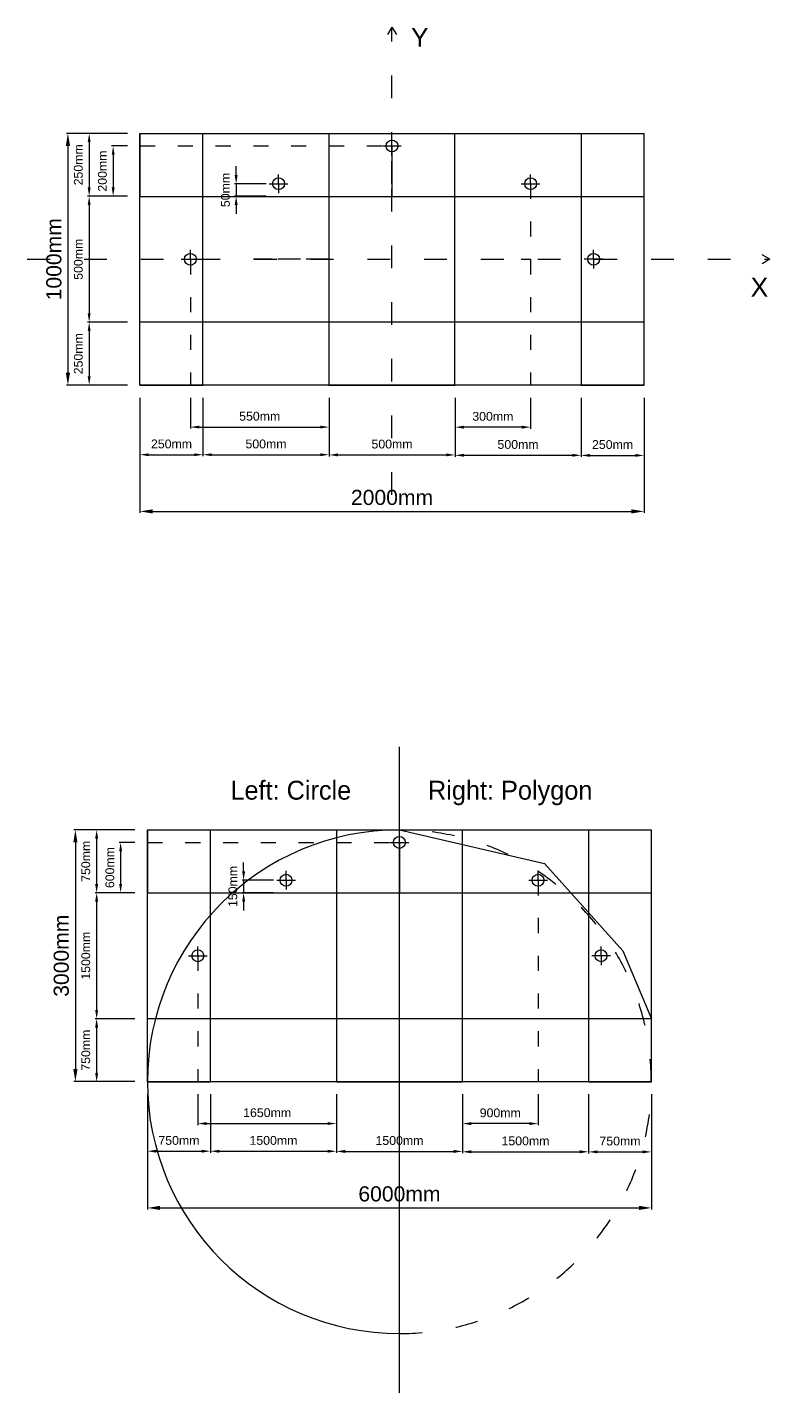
# Model space of a CAD drawing. Header units: millimetres. Extents: x -303 to 2557, y -529 to 648.
# Drawn here: x 1968 to 2557, y -436 to 648 of the extents above; entities that cross this region are included whole.
import ezdxf

# ---------------------------------------------------------------- set-up
doc = ezdxf.new("R2010")
doc.units = ezdxf.units.MM
doc.linetypes.add('ACAD_ISO02W100', pattern=[15, 12, -3])
doc.linetypes.add('ACAD_ISO03W100', pattern=[30, 12, -18])
doc.styles.get("Standard").update_dxf_attribs({"font": 'Arial.ttf'})
doc.styles.add('宋体', font='Songti TC.ttf', dxfattribs={"height": 3})
doc.dimstyles.new('5 mutiple', dxfattribs={"dimtxt": 7, "dimasz": 7, "dimexe": 1.25, "dimexo": 10, "dimgap": 5, "dimtad": 1, "dimdec": 0, "dimlfac": 5, "dimtxsty": 'Standard', "dimcen": 2.5, "dimadec": 0, "dimazin": 0, "dimtfac": 1, "dimtdec": 0, "dimtmove": 0, "dimatfit": 3, "dimfxl": 1, "dimarcsym": 0})
doc.dimstyles.new('ISO-25', dxfattribs={"dimtxt": 2.5, "dimasz": 2.5, "dimexe": 1.25, "dimexo": 0.625, "dimtad": 1, "dimtxsty": 'Standard', "dimcen": 2.5, "dimadec": 0, "dimazin": 0, "dimtfac": 1, "dimtmove": 0, "dimatfit": 3, "dimfxl": 1, "dimarcsym": 0})

# ---------------------------------------------------------------- blocks, each defined once
blk = doc.blocks.new('*D10')
at = {"color": 0, "lineweight": -2, "ltscale": 1.5, "transparency": 16777216}
for p, q in [((2057.8, 353.8), (2057.8, 262.3)), ((2457.8, 353.8), (2457.8, 262.3)), ((2067.8, 263.6), (2447.8, 263.6))]:
    blk.add_line(p, q, dxfattribs=at)
at = {"color": 0, "ltscale": 1.5, "transparency": 16777216}
for points in [[(2067.8, 265.2), (2067.8, 261.9), (2057.8, 263.6)], [(2447.8, 265.2), (2447.8, 261.9), (2457.8, 263.6)]]:
    blk.add_solid(points, dxfattribs=at)
at = {"layer": 'Defpoints', "color": 0, "ltscale": 1.5, "transparency": 16777216}
for p in [(2057.8, 363.8), (2457.8, 363.8), (2457.8, 263.6)]:
    blk.add_point(p, dxfattribs=at)
at = {"color": 0, "ltscale": 1.5, "transparency": 16777216, "insert": (2257.8, 274.6), "char_height": 12, "attachment_point": 5}
blk.add_mtext('2000mm', dxfattribs=at)
blk = doc.blocks.new('*D11')
at = {"color": 0, "lineweight": -2, "ltscale": 1.5, "transparency": 16777216}
for p, q in [((2047.8, 563.8), (1999.4, 563.8)), ((2000.6, 553.8), (2000.6, 373.8)), ((2047.8, 363.8), (1999.4, 363.8))]:
    blk.add_line(p, q, dxfattribs=at)
at = {"color": 0, "ltscale": 1.5, "transparency": 16777216}
for points in [[(1998.9, 553.8), (2002.3, 553.8), (2000.6, 563.8)], [(1998.9, 373.8), (2002.3, 373.8), (2000.6, 363.8)]]:
    blk.add_solid(points, dxfattribs=at)
at = {"layer": 'Defpoints', "color": 0, "ltscale": 1.5, "transparency": 16777216}
for p in [(2057.8, 563.8), (2000.6, 363.8), (2057.8, 363.8)]:
    blk.add_point(p, dxfattribs=at)
at = {"color": 0, "ltscale": 1.5, "transparency": 16777216, "insert": (1989.5, 463.8), "char_height": 12, "attachment_point": 5, "rotation": 90}
blk.add_mtext('1000mm', dxfattribs=at)
blk = doc.blocks.new('*D12')
at = {"color": 0, "lineweight": -2, "ltscale": 1.5, "transparency": 16777216}
for p, q in [((2047.8, 563.8), (2016.2, 563.8)), ((2017.5, 556.8), (2017.5, 520.8)), ((2047.8, 513.8), (2016.2, 513.8))]:
    blk.add_line(p, q, dxfattribs=at)
at = {"color": 0, "ltscale": 1.5, "transparency": 16777216}
for points in [[(2016.3, 556.8), (2018.6, 556.8), (2017.5, 563.8)], [(2016.3, 520.8), (2018.6, 520.8), (2017.5, 513.8)]]:
    blk.add_solid(points, dxfattribs=at)
at = {"layer": 'Defpoints', "color": 0, "ltscale": 1.5, "transparency": 16777216}
for p in [(2057.8, 563.8), (2017.5, 513.8), (2057.8, 513.8)]:
    blk.add_point(p, dxfattribs=at)
at = {"color": 0, "ltscale": 1.5, "transparency": 16777216, "insert": (2008.9, 538.8), "char_height": 7, "attachment_point": 5, "rotation": 90}
blk.add_mtext('250mm', dxfattribs=at)
blk = doc.blocks.new('*D13')
at = {"color": 0, "lineweight": -2, "ltscale": 1.5, "transparency": 16777216}
for p, q in [((2047.8, 513.8), (2016.2, 513.8)), ((2017.5, 506.8), (2017.5, 420.8)), ((2047.8, 413.8), (2016.2, 413.8))]:
    blk.add_line(p, q, dxfattribs=at)
at = {"color": 0, "ltscale": 1.5, "transparency": 16777216}
for points in [[(2016.3, 506.8), (2018.6, 506.8), (2017.5, 513.8)], [(2016.3, 420.8), (2018.6, 420.8), (2017.5, 413.8)]]:
    blk.add_solid(points, dxfattribs=at)
at = {"layer": 'Defpoints', "color": 0, "ltscale": 1.5, "transparency": 16777216}
for p in [(2057.8, 513.8), (2017.5, 413.8), (2057.8, 413.8)]:
    blk.add_point(p, dxfattribs=at)
at = {"color": 0, "ltscale": 1.5, "transparency": 16777216, "insert": (2008.9, 463.8), "char_height": 7, "attachment_point": 5, "rotation": 90}
blk.add_mtext('500mm', dxfattribs=at)
blk = doc.blocks.new('*D14')
at = {"color": 0, "lineweight": -2, "ltscale": 1.5, "transparency": 16777216}
for p, q in [((2047.8, 413.8), (2016.2, 413.8)), ((2017.5, 406.8), (2017.5, 370.8)), ((2047.8, 363.8), (2016.2, 363.8))]:
    blk.add_line(p, q, dxfattribs=at)
at = {"color": 0, "ltscale": 1.5, "transparency": 16777216}
for points in [[(2016.3, 406.8), (2018.6, 406.8), (2017.5, 413.8)], [(2016.3, 370.8), (2018.6, 370.8), (2017.5, 363.8)]]:
    blk.add_solid(points, dxfattribs=at)
at = {"layer": 'Defpoints', "color": 0, "ltscale": 1.5, "transparency": 16777216}
for p in [(2057.8, 413.8), (2017.5, 363.8), (2057.8, 363.8)]:
    blk.add_point(p, dxfattribs=at)
at = {"color": 0, "ltscale": 1.5, "transparency": 16777216, "insert": (2008.9, 388.8), "char_height": 7, "attachment_point": 5, "rotation": 90}
blk.add_mtext('250mm', dxfattribs=at)
blk = doc.blocks.new('*D15')
at = {"color": 0, "lineweight": -2, "ltscale": 1.5, "transparency": 16777216}
for p, q in [((2057.8, 353.8), (2057.8, 307.3)), ((2107.8, 353.8), (2107.8, 307.3)), ((2064.8, 308.6), (2100.8, 308.6))]:
    blk.add_line(p, q, dxfattribs=at)
at = {"color": 0, "ltscale": 1.5, "transparency": 16777216}
for points in [[(2064.8, 309.7), (2064.8, 307.4), (2057.8, 308.6)], [(2100.8, 309.7), (2100.8, 307.4), (2107.8, 308.6)]]:
    blk.add_solid(points, dxfattribs=at)
at = {"layer": 'Defpoints', "color": 0, "ltscale": 1.5, "transparency": 16777216}
for p in [(2057.8, 363.8), (2107.8, 363.8), (2107.8, 308.6)]:
    blk.add_point(p, dxfattribs=at)
at = {"color": 0, "ltscale": 1.5, "transparency": 16777216, "insert": (2082.8, 317.1), "char_height": 7, "attachment_point": 5}
blk.add_mtext('250mm', dxfattribs=at)
blk = doc.blocks.new('*D16')
at = {"color": 0, "lineweight": -2, "ltscale": 1.5, "transparency": 16777216}
for p, q in [((2107.8, 353.8), (2107.8, 307.3)), ((2207.8, 353.8), (2207.8, 307.3)), ((2114.8, 308.6), (2200.8, 308.6))]:
    blk.add_line(p, q, dxfattribs=at)
at = {"color": 0, "ltscale": 1.5, "transparency": 16777216}
for points in [[(2114.8, 309.7), (2114.8, 307.4), (2107.8, 308.6)], [(2200.8, 309.7), (2200.8, 307.4), (2207.8, 308.6)]]:
    blk.add_solid(points, dxfattribs=at)
at = {"layer": 'Defpoints', "color": 0, "ltscale": 1.5, "transparency": 16777216}
for p in [(2107.8, 363.8), (2207.8, 363.8), (2207.8, 308.6)]:
    blk.add_point(p, dxfattribs=at)
at = {"color": 0, "ltscale": 1.5, "transparency": 16777216, "insert": (2157.8, 317.1), "char_height": 7, "attachment_point": 5}
blk.add_mtext('500mm', dxfattribs=at)
blk = doc.blocks.new('*D17')
at = {"color": 0, "lineweight": -2, "ltscale": 1.5, "transparency": 16777216}
for p, q in [((2207.8, 353.8), (2207.8, 307.2)), ((2307.8, 353.8), (2307.8, 307.2)), ((2214.8, 308.4), (2300.8, 308.4))]:
    blk.add_line(p, q, dxfattribs=at)
at = {"color": 0, "ltscale": 1.5, "transparency": 16777216}
for points in [[(2214.8, 309.6), (2214.8, 307.3), (2207.8, 308.4)], [(2300.8, 309.6), (2300.8, 307.3), (2307.8, 308.4)]]:
    blk.add_solid(points, dxfattribs=at)
at = {"layer": 'Defpoints', "color": 0, "ltscale": 1.5, "transparency": 16777216}
for p in [(2207.8, 363.8), (2307.8, 363.8), (2307.8, 308.4)]:
    blk.add_point(p, dxfattribs=at)
at = {"color": 0, "ltscale": 1.5, "transparency": 16777216, "insert": (2257.8, 317), "char_height": 7, "attachment_point": 5}
blk.add_mtext('500mm', dxfattribs=at)
blk = doc.blocks.new('*D18')
at = {"color": 0, "lineweight": -2, "ltscale": 1.5, "transparency": 16777216}
for p, q in [((2307.8, 353.8), (2307.8, 306.9)), ((2407.8, 353.8), (2407.8, 306.9)), ((2314.8, 308.1), (2400.8, 308.1))]:
    blk.add_line(p, q, dxfattribs=at)
at = {"color": 0, "ltscale": 1.5, "transparency": 16777216}
for points in [[(2314.8, 309.3), (2314.8, 307), (2307.8, 308.1)], [(2400.8, 309.3), (2400.8, 307), (2407.8, 308.1)]]:
    blk.add_solid(points, dxfattribs=at)
at = {"layer": 'Defpoints', "color": 0, "ltscale": 1.5, "transparency": 16777216}
for p in [(2307.8, 363.8), (2407.8, 363.8), (2407.8, 308.1)]:
    blk.add_point(p, dxfattribs=at)
at = {"color": 0, "ltscale": 1.5, "transparency": 16777216, "insert": (2357.8, 316.7), "char_height": 7, "attachment_point": 5}
blk.add_mtext('500mm', dxfattribs=at)
blk = doc.blocks.new('*D19')
at = {"color": 0, "lineweight": -2, "ltscale": 1.5, "transparency": 16777216}
for p, q in [((2407.8, 353.8), (2407.8, 306.8)), ((2457.8, 353.8), (2457.8, 306.8)), ((2414.8, 308), (2450.8, 308))]:
    blk.add_line(p, q, dxfattribs=at)
at = {"color": 0, "ltscale": 1.5, "transparency": 16777216}
for points in [[(2414.8, 309.2), (2414.8, 306.9), (2407.8, 308)], [(2450.8, 309.2), (2450.8, 306.9), (2457.8, 308)]]:
    blk.add_solid(points, dxfattribs=at)
at = {"layer": 'Defpoints', "color": 0, "ltscale": 1.5, "transparency": 16777216}
for p in [(2407.8, 363.8), (2457.8, 363.8), (2457.8, 308)]:
    blk.add_point(p, dxfattribs=at)
at = {"color": 0, "ltscale": 1.5, "transparency": 16777216, "insert": (2432.8, 316.6), "char_height": 7, "attachment_point": 5}
blk.add_mtext('250mm', dxfattribs=at)
blk = doc.blocks.new('*D20')
at = {"color": 0, "lineweight": -2, "ltscale": 1.5, "transparency": 16777216}
for p, q in [((2097.8, 353.8), (2097.8, 329.3)), ((2207.8, 353.8), (2207.8, 329.3)), ((2104.8, 330.5), (2200.8, 330.5))]:
    blk.add_line(p, q, dxfattribs=at)
at = {"color": 0, "ltscale": 1.5, "transparency": 16777216}
for points in [[(2104.8, 331.7), (2104.8, 329.4), (2097.8, 330.5)], [(2200.8, 331.7), (2200.8, 329.4), (2207.8, 330.5)]]:
    blk.add_solid(points, dxfattribs=at)
at = {"layer": 'Defpoints', "color": 0, "ltscale": 1.5, "transparency": 16777216}
for p in [(2097.8, 363.8), (2207.8, 363.8), (2207.8, 330.5)]:
    blk.add_point(p, dxfattribs=at)
at = {"color": 0, "ltscale": 1.5, "transparency": 16777216, "insert": (2152.8, 339.1), "char_height": 7, "attachment_point": 5}
blk.add_mtext('550mm', dxfattribs=at)
blk = doc.blocks.new('*D21')
at = {"color": 0, "lineweight": -2, "ltscale": 1.5, "transparency": 16777216}
for p, q in [((2367.8, 353.8), (2367.8, 329.2)), ((2307.8, 340.5), (2307.8, 331.7)), ((2360.8, 330.5), (2314.8, 330.5))]:
    blk.add_line(p, q, dxfattribs=at)
at = {"color": 0, "ltscale": 1.5, "transparency": 16777216}
for points in [[(2314.8, 331.6), (2314.8, 329.3), (2307.8, 330.5)], [(2360.8, 331.6), (2360.8, 329.3), (2367.8, 330.5)]]:
    blk.add_solid(points, dxfattribs=at)
at = {"layer": 'Defpoints', "color": 0, "ltscale": 1.5, "transparency": 16777216}
for p in [(2367.8, 363.8), (2307.8, 330.5), (2307.8, 330.5)]:
    blk.add_point(p, dxfattribs=at)
at = {"color": 0, "ltscale": 1.5, "transparency": 16777216, "insert": (2337.8, 339), "char_height": 7, "attachment_point": 5}
blk.add_mtext('300mm', dxfattribs=at)
blk = doc.blocks.new('*D22')
at = {"color": 0, "lineweight": -2, "ltscale": 1.5, "transparency": 16777216}
for p, q in [((2047.8, 553.8), (2035.3, 553.8)), ((2036.5, 546.8), (2036.5, 520.8)), ((2047.8, 513.8), (2035.3, 513.8))]:
    blk.add_line(p, q, dxfattribs=at)
at = {"color": 0, "ltscale": 1.5, "transparency": 16777216}
for points in [[(2035.4, 546.8), (2037.7, 546.8), (2036.5, 553.8)], [(2035.4, 520.8), (2037.7, 520.8), (2036.5, 513.8)]]:
    blk.add_solid(points, dxfattribs=at)
at = {"layer": 'Defpoints', "color": 0, "ltscale": 1.5, "transparency": 16777216}
for p in [(2057.8, 553.8), (2036.5, 513.8), (2057.8, 513.8)]:
    blk.add_point(p, dxfattribs=at)
at = {"color": 0, "ltscale": 1.5, "transparency": 16777216, "insert": (2028, 533.8), "char_height": 7, "attachment_point": 5, "rotation": 90}
blk.add_mtext('200mm', dxfattribs=at)
blk = doc.blocks.new('*D23')
at = {"color": 0, "lineweight": -2, "ltscale": 1.5, "transparency": 16777216}
for p, q in [((2134.1, 530.8), (2134.1, 537.8)), ((2157.8, 523.8), (2132.8, 523.8)), ((2134.1, 523.8), (2134.1, 513.8)), ((2157.8, 513.8), (2132.8, 513.8)), ((2134.1, 506.8), (2134.1, 499.8))]:
    blk.add_line(p, q, dxfattribs=at)
at = {"color": 0, "ltscale": 1.5, "transparency": 16777216}
for points in [[(2132.9, 530.8), (2135.3, 530.8), (2134.1, 523.8)], [(2132.9, 506.8), (2135.3, 506.8), (2134.1, 513.8)]]:
    blk.add_solid(points, dxfattribs=at)
at = {"layer": 'Defpoints', "color": 0, "ltscale": 1.5, "transparency": 16777216}
for p in [(2167.8, 523.8), (2134.1, 513.8), (2167.8, 513.8)]:
    blk.add_point(p, dxfattribs=at)
at = {"color": 0, "ltscale": 1.5, "transparency": 16777216, "insert": (2125.6, 518.8), "char_height": 7, "attachment_point": 5, "rotation": 90}
blk.add_mtext('50mm', dxfattribs=at)
blk = doc.blocks.new('*D29')
at = {"color": 0, "lineweight": -2, "ltscale": 1.5, "transparency": 16777216}
for p, q in [((2063.7, -199.3), (2063.7, -290.8)), ((2463.7, -199.3), (2463.7, -290.8)), ((2073.7, -289.6), (2453.7, -289.6))]:
    blk.add_line(p, q, dxfattribs=at)
at = {"color": 0, "ltscale": 1.5, "transparency": 16777216}
for points in [[(2073.7, -287.9), (2073.7, -291.2), (2063.7, -289.6)], [(2453.7, -287.9), (2453.7, -291.2), (2463.7, -289.6)]]:
    blk.add_solid(points, dxfattribs=at)
at = {"layer": 'Defpoints', "color": 0, "ltscale": 1.5, "transparency": 16777216}
for p in [(2063.7, -189.3), (2463.7, -189.3), (2463.7, -289.6)]:
    blk.add_point(p, dxfattribs=at)
at = {"color": 0, "ltscale": 1.5, "transparency": 16777216, "insert": (2263.7, -278.5), "char_height": 12, "attachment_point": 5}
blk.add_mtext('6000mm', dxfattribs=at)
blk = doc.blocks.new('*D30')
at = {"color": 0, "lineweight": -2, "ltscale": 1.5, "transparency": 16777216}
for p, q in [((2053.7, 10.7), (2005.3, 10.7)), ((2006.5, 0.7), (2006.5, -179.3)), ((2053.7, -189.3), (2005.3, -189.3))]:
    blk.add_line(p, q, dxfattribs=at)
at = {"color": 0, "ltscale": 1.5, "transparency": 16777216}
for points in [[(2004.9, 0.7), (2008.2, 0.7), (2006.5, 10.7)], [(2004.9, -179.3), (2008.2, -179.3), (2006.5, -189.3)]]:
    blk.add_solid(points, dxfattribs=at)
at = {"layer": 'Defpoints', "color": 0, "ltscale": 1.5, "transparency": 16777216}
for p in [(2063.7, 10.7), (2006.5, -189.3), (2063.7, -189.3)]:
    blk.add_point(p, dxfattribs=at)
at = {"color": 0, "ltscale": 1.5, "transparency": 16777216, "insert": (1995.4, -89.3), "char_height": 12, "attachment_point": 5, "rotation": 90}
blk.add_mtext('3000mm', dxfattribs=at)
blk = doc.blocks.new('*D31')
at = {"color": 0, "lineweight": -2, "ltscale": 1.5, "transparency": 16777216}
for p, q in [((2053.7, 10.7), (2022.1, 10.7)), ((2023.4, 3.7), (2023.4, -32.3)), ((2053.7, -39.3), (2022.1, -39.3))]:
    blk.add_line(p, q, dxfattribs=at)
at = {"color": 0, "ltscale": 1.5, "transparency": 16777216}
for points in [[(2022.2, 3.7), (2024.6, 3.7), (2023.4, 10.7)], [(2022.2, -32.3), (2024.6, -32.3), (2023.4, -39.3)]]:
    blk.add_solid(points, dxfattribs=at)
at = {"layer": 'Defpoints', "color": 0, "ltscale": 1.5, "transparency": 16777216}
for p in [(2063.7, 10.7), (2023.4, -39.3), (2063.7, -39.3)]:
    blk.add_point(p, dxfattribs=at)
at = {"color": 0, "ltscale": 1.5, "transparency": 16777216, "insert": (2014.8, -14.3), "char_height": 7, "attachment_point": 5, "rotation": 90}
blk.add_mtext('750mm', dxfattribs=at)
blk = doc.blocks.new('*D32')
at = {"color": 0, "lineweight": -2, "ltscale": 1.5, "transparency": 16777216}
for p, q in [((2053.7, -39.3), (2022.1, -39.3)), ((2023.4, -46.3), (2023.4, -132.3)), ((2053.7, -139.3), (2022.1, -139.3))]:
    blk.add_line(p, q, dxfattribs=at)
at = {"color": 0, "ltscale": 1.5, "transparency": 16777216}
for points in [[(2022.2, -46.3), (2024.6, -46.3), (2023.4, -39.3)], [(2022.2, -132.3), (2024.6, -132.3), (2023.4, -139.3)]]:
    blk.add_solid(points, dxfattribs=at)
at = {"layer": 'Defpoints', "color": 0, "ltscale": 1.5, "transparency": 16777216}
for p in [(2063.7, -39.3), (2023.4, -139.3), (2063.7, -139.3)]:
    blk.add_point(p, dxfattribs=at)
at = {"color": 0, "ltscale": 1.5, "transparency": 16777216, "insert": (2014.8, -89.3), "char_height": 7, "attachment_point": 5, "rotation": 90}
blk.add_mtext('1500mm', dxfattribs=at)
blk = doc.blocks.new('*D24')
at = {"color": 0, "lineweight": -2, "ltscale": 1.5, "transparency": 16777216}
for p, q in [((2053.7, -139.3), (2022.1, -139.3)), ((2023.4, -146.3), (2023.4, -182.3)), ((2053.7, -189.3), (2022.1, -189.3))]:
    blk.add_line(p, q, dxfattribs=at)
at = {"color": 0, "ltscale": 1.5, "transparency": 16777216}
for points in [[(2022.2, -146.3), (2024.6, -146.3), (2023.4, -139.3)], [(2022.2, -182.3), (2024.6, -182.3), (2023.4, -189.3)]]:
    blk.add_solid(points, dxfattribs=at)
at = {"layer": 'Defpoints', "color": 0, "ltscale": 1.5, "transparency": 16777216}
for p in [(2063.7, -139.3), (2023.4, -189.3), (2063.7, -189.3)]:
    blk.add_point(p, dxfattribs=at)
at = {"color": 0, "ltscale": 1.5, "transparency": 16777216, "insert": (2014.8, -164.3), "char_height": 7, "attachment_point": 5, "rotation": 90}
blk.add_mtext('750mm', dxfattribs=at)
blk = doc.blocks.new('*D33')
at = {"color": 0, "lineweight": -2, "ltscale": 1.5, "transparency": 16777216}
for p, q in [((2063.7, -199.3), (2063.7, -245.8)), ((2113.7, -199.3), (2113.7, -245.8)), ((2070.7, -244.5), (2106.7, -244.5))]:
    blk.add_line(p, q, dxfattribs=at)
at = {"color": 0, "ltscale": 1.5, "transparency": 16777216}
for points in [[(2070.7, -243.4), (2070.7, -245.7), (2063.7, -244.5)], [(2106.7, -243.4), (2106.7, -245.7), (2113.7, -244.5)]]:
    blk.add_solid(points, dxfattribs=at)
at = {"layer": 'Defpoints', "color": 0, "ltscale": 1.5, "transparency": 16777216}
for p in [(2063.7, -189.3), (2113.7, -189.3), (2113.7, -244.5)]:
    blk.add_point(p, dxfattribs=at)
at = {"color": 0, "ltscale": 1.5, "transparency": 16777216, "insert": (2088.7, -236), "char_height": 7, "attachment_point": 5}
blk.add_mtext('750mm', dxfattribs=at)
blk = doc.blocks.new('*D34')
at = {"color": 0, "lineweight": -2, "ltscale": 1.5, "transparency": 16777216}
for p, q in [((2113.7, -199.3), (2113.7, -245.8)), ((2213.7, -199.3), (2213.7, -245.8)), ((2120.7, -244.6), (2206.7, -244.6))]:
    blk.add_line(p, q, dxfattribs=at)
at = {"color": 0, "ltscale": 1.5, "transparency": 16777216}
for points in [[(2120.7, -243.4), (2120.7, -245.7), (2113.7, -244.6)], [(2206.7, -243.4), (2206.7, -245.7), (2213.7, -244.6)]]:
    blk.add_solid(points, dxfattribs=at)
at = {"layer": 'Defpoints', "color": 0, "ltscale": 1.5, "transparency": 16777216}
for p in [(2113.7, -189.3), (2213.7, -189.3), (2213.7, -244.6)]:
    blk.add_point(p, dxfattribs=at)
at = {"color": 0, "ltscale": 1.5, "transparency": 16777216, "insert": (2163.7, -236), "char_height": 7, "attachment_point": 5}
blk.add_mtext('1500mm', dxfattribs=at)
blk = doc.blocks.new('*D35')
at = {"color": 0, "lineweight": -2, "ltscale": 1.5, "transparency": 16777216}
for p, q in [((2213.7, -199.3), (2213.7, -245.9)), ((2313.7, -199.3), (2313.7, -245.9)), ((2220.7, -244.7), (2306.7, -244.7))]:
    blk.add_line(p, q, dxfattribs=at)
at = {"color": 0, "ltscale": 1.5, "transparency": 16777216}
for points in [[(2220.7, -243.5), (2220.7, -245.9), (2213.7, -244.7)], [(2306.7, -243.5), (2306.7, -245.9), (2313.7, -244.7)]]:
    blk.add_solid(points, dxfattribs=at)
at = {"layer": 'Defpoints', "color": 0, "ltscale": 1.5, "transparency": 16777216}
for p in [(2213.7, -189.3), (2313.7, -189.3), (2313.7, -244.7)]:
    blk.add_point(p, dxfattribs=at)
at = {"color": 0, "ltscale": 1.5, "transparency": 16777216, "insert": (2263.7, -236.1), "char_height": 7, "attachment_point": 5}
blk.add_mtext('1500mm', dxfattribs=at)
blk = doc.blocks.new('*D36')
at = {"color": 0, "lineweight": -2, "ltscale": 1.5, "transparency": 16777216}
for p, q in [((2313.7, -199.3), (2313.7, -246.2)), ((2413.7, -199.3), (2413.7, -246.2)), ((2320.7, -245), (2406.7, -245))]:
    blk.add_line(p, q, dxfattribs=at)
at = {"color": 0, "ltscale": 1.5, "transparency": 16777216}
for points in [[(2320.7, -243.8), (2320.7, -246.2), (2313.7, -245)], [(2406.7, -243.8), (2406.7, -246.2), (2413.7, -245)]]:
    blk.add_solid(points, dxfattribs=at)
at = {"layer": 'Defpoints', "color": 0, "ltscale": 1.5, "transparency": 16777216}
for p in [(2313.7, -189.3), (2413.7, -189.3), (2413.7, -245)]:
    blk.add_point(p, dxfattribs=at)
at = {"color": 0, "ltscale": 1.5, "transparency": 16777216, "insert": (2363.7, -236.4), "char_height": 7, "attachment_point": 5}
blk.add_mtext('1500mm', dxfattribs=at)
blk = doc.blocks.new('*D25')
at = {"color": 0, "lineweight": -2, "ltscale": 1.5, "transparency": 16777216}
for p, q in [((2413.7, -199.3), (2413.7, -246.3)), ((2463.7, -199.3), (2463.7, -246.3)), ((2420.7, -245.1), (2456.7, -245.1))]:
    blk.add_line(p, q, dxfattribs=at)
at = {"color": 0, "ltscale": 1.5, "transparency": 16777216}
for points in [[(2420.7, -243.9), (2420.7, -246.2), (2413.7, -245.1)], [(2456.7, -243.9), (2456.7, -246.2), (2463.7, -245.1)]]:
    blk.add_solid(points, dxfattribs=at)
at = {"layer": 'Defpoints', "color": 0, "ltscale": 1.5, "transparency": 16777216}
for p in [(2413.7, -189.3), (2463.7, -189.3), (2463.7, -245.1)]:
    blk.add_point(p, dxfattribs=at)
at = {"color": 0, "ltscale": 1.5, "transparency": 16777216, "insert": (2438.7, -236.5), "char_height": 7, "attachment_point": 5}
blk.add_mtext('750mm', dxfattribs=at)
blk = doc.blocks.new('*D26')
at = {"color": 0, "lineweight": -2, "ltscale": 1.5, "transparency": 16777216}
for p, q in [((2103.7, -199.3), (2103.7, -223.8)), ((2213.7, -199.3), (2213.7, -223.8)), ((2110.7, -222.6), (2206.7, -222.6))]:
    blk.add_line(p, q, dxfattribs=at)
at = {"color": 0, "ltscale": 1.5, "transparency": 16777216}
for points in [[(2110.7, -221.4), (2110.7, -223.7), (2103.7, -222.6)], [(2206.7, -221.4), (2206.7, -223.7), (2213.7, -222.6)]]:
    blk.add_solid(points, dxfattribs=at)
at = {"layer": 'Defpoints', "color": 0, "ltscale": 1.5, "transparency": 16777216}
for p in [(2103.7, -189.3), (2213.7, -189.3), (2213.7, -222.6)]:
    blk.add_point(p, dxfattribs=at)
at = {"color": 0, "ltscale": 1.5, "transparency": 16777216, "insert": (2158.7, -214), "char_height": 7, "attachment_point": 5}
blk.add_mtext('1650mm', dxfattribs=at)
blk = doc.blocks.new('*D27')
at = {"color": 0, "lineweight": -2, "ltscale": 1.5, "transparency": 16777216}
for p, q in [((2373.7, -199.3), (2373.7, -223.9)), ((2313.7, -212.6), (2313.7, -221.4)), ((2366.7, -222.6), (2320.7, -222.6))]:
    blk.add_line(p, q, dxfattribs=at)
at = {"color": 0, "ltscale": 1.5, "transparency": 16777216}
for points in [[(2320.7, -221.5), (2320.7, -223.8), (2313.7, -222.6)], [(2366.7, -221.5), (2366.7, -223.8), (2373.7, -222.6)]]:
    blk.add_solid(points, dxfattribs=at)
at = {"layer": 'Defpoints', "color": 0, "ltscale": 1.5, "transparency": 16777216}
for p in [(2373.7, -189.3), (2313.7, -222.6), (2313.7, -222.6)]:
    blk.add_point(p, dxfattribs=at)
at = {"color": 0, "ltscale": 1.5, "transparency": 16777216, "insert": (2343.7, -214.1), "char_height": 7, "attachment_point": 5}
blk.add_mtext('900mm', dxfattribs=at)
blk = doc.blocks.new('*D28')
at = {"color": 0, "lineweight": -2, "ltscale": 1.5, "transparency": 16777216}
for p, q in [((2053.7, 0.7), (2041.2, 0.7)), ((2042.4, -6.3), (2042.4, -32.3)), ((2053.7, -39.3), (2041.2, -39.3))]:
    blk.add_line(p, q, dxfattribs=at)
at = {"color": 0, "ltscale": 1.5, "transparency": 16777216}
for points in [[(2041.3, -6.3), (2043.6, -6.3), (2042.4, 0.7)], [(2041.3, -32.3), (2043.6, -32.3), (2042.4, -39.3)]]:
    blk.add_solid(points, dxfattribs=at)
at = {"layer": 'Defpoints', "color": 0, "ltscale": 1.5, "transparency": 16777216}
for p in [(2063.7, 0.7), (2042.4, -39.3), (2063.7, -39.3)]:
    blk.add_point(p, dxfattribs=at)
at = {"color": 0, "ltscale": 1.5, "transparency": 16777216, "insert": (2033.9, -19.3), "char_height": 7, "attachment_point": 5, "rotation": 90}
blk.add_mtext('600mm', dxfattribs=at)
blk = doc.blocks.new('*D37')
at = {"color": 0, "lineweight": -2, "ltscale": 1.5, "transparency": 16777216}
for p, q in [((2140, -22.3), (2140, -15.3)), ((2163.7, -29.3), (2138.8, -29.3)), ((2140, -29.3), (2140, -39.3)), ((2163.7, -39.3), (2138.8, -39.3)), ((2140, -46.3), (2140, -53.3))]:
    blk.add_line(p, q, dxfattribs=at)
at = {"color": 0, "ltscale": 1.5, "transparency": 16777216}
for points in [[(2138.9, -22.3), (2141.2, -22.3), (2140, -29.3)], [(2138.9, -46.3), (2141.2, -46.3), (2140, -39.3)]]:
    blk.add_solid(points, dxfattribs=at)
at = {"layer": 'Defpoints', "color": 0, "ltscale": 1.5, "transparency": 16777216}
for p in [(2173.7, -29.3), (2140, -39.3), (2173.7, -39.3)]:
    blk.add_point(p, dxfattribs=at)
at = {"color": 0, "ltscale": 1.5, "transparency": 16777216, "insert": (2131.5, -34.3), "char_height": 7, "attachment_point": 5, "rotation": 90}
blk.add_mtext('150mm', dxfattribs=at)

msp = doc.modelspace()

# ---------------------------------------------------------------- linework, layer by layer
at = {"linetype": 'ACAD_ISO02W100', "ltscale": 1.5}
for p, q in [((2257.76408, 648.01088), (2254.18255, 642.18379)), ((2257.76408, 648.01088), (2261.34561, 642.18379)), ((2257.76408, 523.77803), (2257.76408, 553.77803)), ((2257.76408, 523.77803), (2257.76408, 523.77803)), ((2557.4742, 463.77803), (2551.64712, 467.35956)), ((2207.76408, 463.77803), (2147.76408, 463.77803)), ((2557.4742, 463.77803), (2551.64712, 460.1965)), ((2263.68543, -29.33404), (2263.68543, 0.66596)), ((2263.68543, -29.33404), (2263.68543, -29.33404))]:
    msp.add_line(p, q, dxfattribs=at)
at = {"linetype": 'ACAD_ISO03W100', "ltscale": 1.5}
for p, q in [((2257.76408, 276.819), (2257.76408, 648.01088)), ((1968.39957, 463.77803), (2557.4742, 463.77803))]:
    msp.add_line(p, q, dxfattribs=at)
at = {"ltscale": 1.5}
for p, q in [((2057.76408, 563.77803), (2457.76408, 563.77803)), ((2057.76408, 363.77803), (2057.76408, 563.77803)), ((2057.76408, 563.77803), (2057.76408, 513.77803)), ((2107.76408, 363.77803), (2107.76408, 563.77803)), ((2107.76408, 563.77803), (2207.76408, 563.77803)), ((2207.76408, 563.77803), (2207.76408, 363.77803)), ((2250.36987, 553.77803), (2257.76408, 553.77803)), ((2257.76408, 553.77803), (2257.76408, 561.17224)), ((2257.76408, 553.77803), (2265.1583, 553.77803)), ((2257.76408, 553.77803), (2257.76408, 546.38382)), ((2257.76408, 553.77803), (2257.76408, 513.77803)), ((2307.76408, 363.77803), (2307.76408, 563.77803)), ((2307.76408, 563.77803), (2357.76408, 563.77803)), ((2357.76408, 563.77803), (2407.76408, 563.77803)), ((2407.76408, 563.77803), (2407.76408, 363.77803)), ((2457.76408, 363.77803), (2457.76408, 563.77803)), ((2160.36987, 523.77803), (2167.76408, 523.77803)), ((2167.76408, 523.77803), (2167.76408, 531.17224)), ((2167.76408, 523.77803), (2175.1583, 523.77803)), ((2167.76408, 523.77803), (2167.76408, 516.38382)), ((2360.36989, 523.77803), (2367.7641, 523.77803)), ((2367.7641, 523.77803), (2367.7641, 531.17225)), ((2367.7641, 523.77803), (2375.15831, 523.77803)), ((2367.7641, 523.77803), (2367.7641, 516.38382)), ((2057.76408, 513.77803), (2457.76408, 513.77803)), ((2097.76408, 463.77803), (2097.76408, 471.17224)), ((2417.76408, 463.77803), (2417.76408, 471.17224)), ((2090.36987, 463.77803), (2097.76408, 463.77803)), ((2097.76408, 463.77803), (2105.1583, 463.77803)), ((2097.76408, 463.77803), (2097.76408, 456.38382)), ((2360.36987, 463.77803), (2367.76408, 463.77803)), ((2417.76408, 463.77803), (2410.36987, 463.77803)), ((2425.1583, 463.77803), (2417.76408, 463.77803)), ((2417.76408, 463.77803), (2417.76408, 456.38382)), ((2457.76408, 413.77803), (2057.76408, 413.77803)), ((2457.76408, 363.77803), (2057.76408, 363.77803)), ((2057.76408, 363.77803), (2107.76408, 363.77803)), ((2207.76408, 363.77803), (2307.76408, 363.77803)), ((2407.76408, 363.77803), (2457.76408, 363.77803)), ((2263.68543, -436.31237), (2263.68543, 76.53458)), ((2063.68543, 10.66596), (2463.68543, 10.66596)), ((2063.68543, -189.33404), (2063.68543, 10.66596)), ((2063.68543, 10.66596), (2063.68543, -39.33404)), ((2113.68543, -189.33404), (2113.68543, 10.66596)), ((2113.68543, 10.66596), (2213.68543, 10.66596)), ((2213.68543, 10.66596), (2213.68543, -189.33404)), ((2256.29122, 0.66596), (2263.68543, 0.66596)), ((2263.68543, 10.666), (2378.78316, -16.03419)), ((2263.68543, 0.66596), (2263.68543, 8.06017)), ((2263.68543, 0.66596), (2271.07965, 0.66596)), ((2263.68543, 0.66596), (2263.68543, -6.72826)), ((2263.68543, 0.66596), (2263.68543, -39.33404)), ((2313.68543, -189.33404), (2313.68543, 10.66596)), ((2313.68543, 10.66596), (2363.68543, 10.66596)), ((2363.68543, 10.66596), (2413.68543, 10.66596)), ((2413.68543, 10.66596), (2413.68543, -189.33404)), ((2463.68543, -189.33404), (2463.68543, 10.66596)), ((2378.78316, -16.03419), (2441.01101, -85.33996)), ((2166.29122, -29.33404), (2173.68543, -29.33404)), ((2173.68543, -29.33404), (2173.68543, -21.93983)), ((2173.68543, -29.33404), (2181.07965, -29.33404)), ((2173.68543, -29.33404), (2173.68543, -36.72826)), ((2366.29119, -29.33404), (2373.6854, -29.33404)), ((2373.6854, -29.33404), (2373.6854, -21.93983)), ((2373.6854, -29.33404), (2381.07961, -29.33404)), ((2373.6854, -29.33404), (2373.6854, -36.72826)), ((2063.68543, -39.33404), (2463.68543, -39.33404)), ((2103.68543, -89.33404), (2103.68543, -81.93983)), ((2423.68543, -89.33404), (2423.68543, -81.93983)), ((2441.01101, -85.33996), (2463.68543, -139.33404)), ((2096.29122, -89.33404), (2103.68543, -89.33404)), ((2103.68543, -89.33404), (2111.07965, -89.33404)), ((2103.68543, -89.33404), (2103.68543, -96.72826)), ((2423.68543, -89.33404), (2416.29122, -89.33404)), ((2431.07965, -89.33404), (2423.68543, -89.33404)), ((2423.68543, -89.33404), (2423.68543, -96.72826)), ((2463.68543, -139.33404), (2063.68543, -139.33404)), ((2463.68543, -189.33404), (2063.68543, -189.33404)), ((2063.68543, -189.33404), (2113.68543, -189.33404)), ((2213.68543, -189.33404), (2313.68543, -189.33404)), ((2413.68543, -189.33404), (2463.68543, -189.33404))]:
    msp.add_line(p, q, dxfattribs=at)
at = {"linetype": 'ACAD_ISO03W100'}
for p, q in [((2057.76408, 553.77803), (2257.76408, 553.77803)), ((2367.7641, 523.77803), (2367.7641, 363.77803)), ((2097.76408, 463.77803), (2097.7641, 363.77803)), ((2063.68543, 0.66596), (2263.68543, 0.66596)), ((2373.6854, -29.33404), (2373.6854, -189.33404)), ((2103.68543, -89.33404), (2103.68545, -189.33404))]:
    msp.add_line(p, q, dxfattribs=at)
at = {"ltscale": 1.5}
for centre in [(2257.76408, 553.77803), (2167.76408, 523.77803), (2367.7641, 523.77803), (2097.76408, 463.77803), (2417.76408, 463.77803), (2263.68543, 0.66596), (2173.68543, -29.33404), (2373.6854, -29.33404), (2103.68543, -89.33404), (2423.68543, -89.33404)]:
    msp.add_circle(centre, 4.70263, dxfattribs=at)
msp.add_arc((2263.68543, -189.334), 200, 90, 270, dxfattribs=at)
at = {"linetype": 'ACAD_ISO03W100', "ltscale": 1.5}
for centre, start, end in [((2263.55442, -189.33404), 0, 90), ((2263.68543, -189.33404), 270, 359.99998771)]:
    msp.add_arc(centre, 200, start, end, dxfattribs=at)

# ---------------------------------------------------------------- texts
at = {"linetype": 'ACAD_ISO03W100'}
for s, p in [('Y', (2272.84157, 632.57676)), ('X', (2542.3569, 434.14076))]:
    msp.add_text(s, height=15, dxfattribs=at).set_placement(p)
at = {"linetype": 'ACAD_ISO03W100', "style": '宋体'}
for s, p in [('Left: Circle', (2129.56876, 34.6529)), ('Right: Polygon', (2286.34102, 34.6529))]:
    msp.add_text(s, height=15, dxfattribs=at).set_placement(p)

# ---------------------------------------------------------------- dimensions: what is measured, and where the dimension line sits
at = {"ltscale": 1.5}
for p1, p2, distance, dimstyle, override, picture, middle in [((2057.76408, 563.77803), (2057.76408, 363.77803), -57.16346, 'ISO-25', {"dimtxt": 12, "dimasz": 10, "dimexo": 10, "dimgap": 5, "dimlfac": 5, "dimpost": 'mm'}, '*D11', (1989.51877, 463.77803)), ((2057.76408, 513.77803), (2057.76408, 413.77803), -40.29744, '5 mutiple', {"dimpost": 'mm'}, '*D13', (2008.91889, 463.77803)), ((2057.76408, 413.77803), (2057.76408, 363.77803), -40.29744, '5 mutiple', {"dimpost": 'mm'}, '*D14', (2008.91889, 388.77803)), ((2057.76408, 363.77803), (2457.76408, 363.77803), -100.22404, 'ISO-25', {"dimscale": 1, "dimtxt": 12, "dimasz": 10, "dimexo": 10, "dimgap": 5, "dimdec": 0, "dimlfac": 5, "dimlunit": 2, "dimpost": 'mm'}, '*D10', (2257.76408, 274.63584)), ((2057.76408, 363.77803), (2107.76408, 363.77803), -55.21369, '5 mutiple', {"dimpost": 'mm'}, '*D15', (2082.76408, 317.11209)), ((2107.76408, 363.77803), (2207.76408, 363.77803), -55.22745, '5 mutiple', {"dimpost": 'mm'}, '*D16', (2157.76408, 317.09833)), ((2207.76408, 363.77803), (2307.76408, 363.77803), -55.3608, '5 mutiple', {"dimpost": 'mm'}, '*D17', (2257.76408, 316.96498)), ((2307.76408, 363.77803), (2407.76408, 363.77803), -55.65365, '5 mutiple', {"dimpost": 'mm'}, '*D18', (2357.76408, 316.67213)), ((2407.76408, 363.77803), (2457.76408, 363.77803), -55.73702, '5 mutiple', {"dimpost": 'mm'}, '*D19', (2432.76408, 316.58876)), ((2063.68543, 10.66596), (2063.68543, -189.33404), -57.16346, 'ISO-25', {"dimtxt": 12, "dimasz": 10, "dimexo": 10, "dimgap": 5, "dimlfac": 15, "dimpost": 'mm'}, '*D30', (1995.44012, -89.33404)), ((2063.68543, -39.33404), (2063.68543, -139.33404), -40.29744, '5 mutiple', {"dimlfac": 15, "dimpost": 'mm'}, '*D32', (2014.84024, -89.33404)), ((2063.68543, -139.33404), (2063.68543, -189.33404), -40.29744, '5 mutiple', {"dimlfac": 15, "dimpost": 'mm'}, '*D24', (2014.84024, -164.33404)), ((2063.68543, -189.33404), (2463.68543, -189.33404), -100.22404, 'ISO-25', {"dimscale": 1, "dimtxt": 12, "dimasz": 10, "dimexo": 10, "dimgap": 5, "dimdec": 0, "dimlfac": 15, "dimlunit": 2, "dimpost": 'mm'}, '*D29', (2263.68543, -278.47623)), ((2063.68543, -189.33404), (2113.68543, -189.33404), -55.21369, '5 mutiple', {"dimlfac": 15, "dimpost": 'mm'}, '*D33', (2088.68543, -235.99999)), ((2113.68543, -189.33404), (2213.68543, -189.33404), -55.22745, '5 mutiple', {"dimlfac": 15, "dimpost": 'mm'}, '*D34', (2163.68543, -236.01374)), ((2213.68543, -189.33404), (2313.68543, -189.33404), -55.3608, '5 mutiple', {"dimlfac": 15, "dimpost": 'mm'}, '*D35', (2263.68543, -236.14709)), ((2313.68543, -189.33404), (2413.68543, -189.33404), -55.65365, '5 mutiple', {"dimlfac": 15, "dimpost": 'mm'}, '*D36', (2363.68543, -236.43994)), ((2413.68543, -189.33404), (2463.68543, -189.33404), -55.73702, '5 mutiple', {"dimlfac": 15, "dimpost": 'mm'}, '*D25', (2438.68543, -236.52332))]:
    dim = msp.add_aligned_dim(p1=p1, p2=p2, distance=distance, dimstyle=dimstyle, override=override, dxfattribs=at)
    dim.commit()
    dim.dimension.update_dxf_attribs({"geometry": picture, "text_midpoint": middle})
for base, p1, p2, angle, override, picture, middle, dimtype in [((2017.46664, 513.77803), (2057.76408, 563.77803), (2057.76408, 513.77803), 270, {"dimpost": 'mm'}, '*D12', (2017.46664, 538.77803), 161), ((2036.51765, 513.77803), (2057.76408, 553.77803), (2057.76408, 513.77803), 90, {"dimpost": 'mm'}, '*D22', (2036.51765, 533.77803), 160), ((2134.0998, 513.77803), (2167.76408, 523.77803), (2167.76408, 513.77803), 270, {"dimpost": 'mm'}, '*D23', (2134.0998, 518.77803), 161), ((2023.38799, -39.33404), (2063.68543, 10.66596), (2063.68543, -39.33404), 270, {"dimlfac": 15, "dimpost": 'mm'}, '*D31', (2023.38799, -14.33404), 161), ((2042.439, -39.33404), (2063.68543, 0.66596), (2063.68543, -39.33404), 90, {"dimlfac": 15, "dimpost": 'mm'}, '*D28', (2042.439, -19.33404), 160), ((2140.02115, -39.33404), (2173.68543, -29.33404), (2173.68543, -39.33404), 270, {"dimlfac": 15, "dimpost": 'mm'}, '*D37', (2140.02115, -34.33404), 161)]:
    dim = msp.add_linear_dim(base=base, p1=p1, p2=p2, angle=angle, dimstyle='5 mutiple', override=override, dxfattribs=at)
    dim.commit()
    dim.dimension.update_dxf_attribs({"geometry": picture, "text_midpoint": middle, "dimtype": dimtype})
for base, p1, p2, override, picture, middle in [((2207.76408, 330.53931), (2097.7641, 363.77803), (2207.76408, 363.77803), {"dimpost": 'mm'}, '*D20', (2152.76409, 339.08706)), ((2213.68543, -222.57277), (2103.68545, -189.33404), (2213.68543, -189.33404), {"dimlfac": 15, "dimpost": 'mm'}, '*D26', (2158.68544, -214.02502))]:
    dim = msp.add_linear_dim(base=base, p1=p1, p2=p2, dimstyle='5 mutiple', override=override, dxfattribs=at)
    dim.commit()
    dim.dimension.update_dxf_attribs({"geometry": picture, "text_midpoint": middle})
for base, p1, p2, override, picture, middle in [((2307.76408, 330.47263), (2367.7641, 363.77803), (2307.76408, 330.47263), {"dimpost": 'mm'}, '*D21', (2337.76409, 330.47263)), ((2313.68543, -222.63944), (2373.6854, -189.33404), (2313.68543, -222.63944), {"dimlfac": 15, "dimpost": 'mm'}, '*D27', (2343.68542, -222.63944))]:
    dim = msp.add_linear_dim(base=base, p1=p1, p2=p2, dimstyle='5 mutiple', override=override, dxfattribs=at)
    dim.commit()
    dim.dimension.update_dxf_attribs({"geometry": picture, "text_midpoint": middle, "dimtype": 160})

doc.saveas('drawing.dxf')
